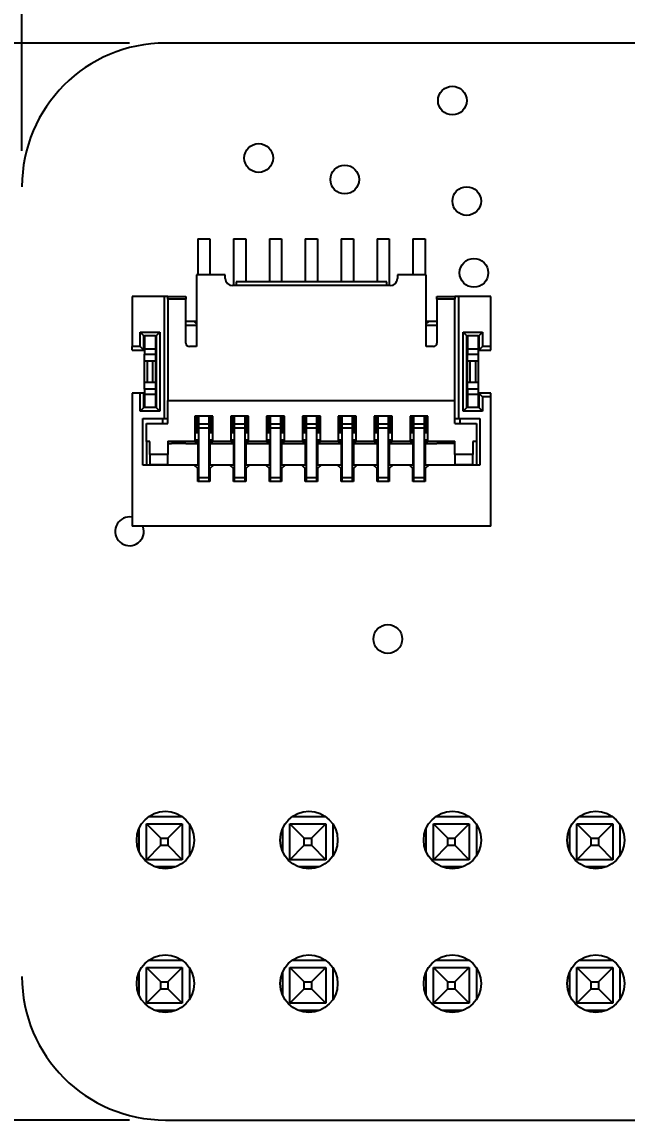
# Model space of a CAD drawing. Header units: millimetres. Extents: x 5 to 292, y 4 to 204.
# Drawn here: x 69.46 to 86.33, y 145.5 to 176.09 of the extents above; entities that cross this region are included whole.
import ezdxf

# ---------------------------------------------------------------- set-up
doc = ezdxf.new("R2010")
doc.units = ezdxf.units.MM
doc.layers.add('LAYER_1', color=179, linetype='Continuous')
doc.styles.add('SLDTEXTSTYLE0', font='TXT', dxfattribs={"width": 0.75})
doc.dimstyles.new('SLDDIMSTYLE1', dxfattribs={"dimtxt": 3.5, "dimasz": 3.302, "dimexe": 0, "dimexo": 0.0625, "dimgap": 0.875, "dimtad": 1, "dimlfac": 0.5, "dimrnd": 1e-09, "dimzin": 4, "dimdsep": 46, "dimtxsty": 'SLDTEXTSTYLE0', "dimsah": 1, "dimcen": 0.09, "dimadec": 0, "dimazin": 1, "dimtfac": 1, "dimtofl": 0, "dimtmove": 0, "dimatfit": 3, "dimfxl": 1, "dimfrac": 2, "dimtolj": 1, "dimtzin": 12, "dimarcsym": 0})
doc.dimstyles.new('SLDDIMSTYLE2', dxfattribs={"dimtxt": 3.5, "dimasz": 3.302, "dimexe": 0, "dimexo": 0.0625, "dimgap": 0.875, "dimtad": 1, "dimlfac": 0.5, "dimrnd": 1e-09, "dimzin": 12, "dimdsep": 46, "dimtxsty": 'SLDTEXTSTYLE0', "dimsah": 1, "dimcen": 0.09, "dimadec": 0, "dimazin": 3, "dimtfac": 1, "dimtofl": 0, "dimtmove": 0, "dimatfit": 3, "dimfxl": 1, "dimfrac": 2, "dimtolj": 1, "dimtzin": 12, "dimarcsym": 0})

# ---------------------------------------------------------------- blocks, each defined once
blk = doc.blocks.new('_D_1')
at = {"layer": 'LAYER_1'}
for p, q in [((69.459, 172.499), (69.459, 190.796)), ((112.459, 172.499), (112.459, 190.796)), ((69.459, 189.796), (112.459, 189.796))]:
    blk.add_line(p, q, dxfattribs=at)
for points in [[(69.459, 189.796), (72.761, 189.288), (72.761, 190.304)], [(112.459, 189.796), (109.157, 190.304), (109.157, 189.288)]]:
    blk.add_solid(points, dxfattribs=at)
at = {"layer": 'LAYER_1', "insert": (84.982, 194.307), "char_height": 3.5, "attachment_point": 1, "style": 'SLDTEXTSTYLE0'}
blk.add_mtext('21.50', dxfattribs=at)
blk = doc.blocks.new('_D_2')
at = {"layer": 'LAYER_1'}
for p, q in [((72.459, 175.499), (51.681, 175.499)), ((52.681, 175.499), (52.681, 145.499)), ((72.459, 145.499), (51.681, 145.499))]:
    blk.add_line(p, q, dxfattribs=at)
for points in [[(52.681, 175.499), (52.173, 172.197), (53.189, 172.197)], [(52.681, 145.499), (53.189, 148.801), (52.173, 148.801)]]:
    blk.add_solid(points, dxfattribs=at)
at = {"layer": 'LAYER_1', "insert": (48.169, 159.02), "char_height": 3.5, "attachment_point": 1, "rotation": 90, "style": 'SLDTEXTSTYLE0'}
blk.add_mtext('15', dxfattribs=at)

msp = doc.modelspace()

# ---------------------------------------------------------------- linework, layer by layer
at = {"color": 7, "linetype": 'Continuous', "lineweight": 25}
for p, q in [((108.459, 175.499), (73.459, 175.499)), ((74.359, 170.045), (74.359, 169.045)), ((74.359, 170.045), (74.699, 170.045)), ((74.699, 170.045), (74.699, 169.045)), ((75.359, 170.045), (75.359, 168.745)), ((75.359, 170.045), (75.699, 170.045)), ((75.699, 170.045), (75.699, 168.845)), ((76.359, 170.045), (76.359, 168.845)), ((76.359, 170.045), (76.699, 170.045)), ((76.699, 170.045), (76.699, 168.845)), ((77.359, 170.045), (77.359, 168.845)), ((77.359, 170.045), (77.699, 170.045)), ((77.699, 170.045), (77.699, 168.845)), ((78.359, 170.045), (78.359, 168.845)), ((78.359, 170.045), (78.699, 170.045)), ((78.699, 170.045), (78.699, 168.845)), ((79.359, 170.045), (79.359, 168.845)), ((79.359, 170.045), (79.699, 170.045)), ((79.699, 170.045), (79.699, 168.745)), ((80.359, 170.045), (80.359, 169.045)), ((80.359, 170.045), (80.699, 170.045)), ((80.699, 170.045), (80.699, 169.045)), ((74.329, 169.045), (74.329, 167.045)), ((75.129, 169.045), (74.329, 169.045)), ((75.129, 168.945), (75.129, 169.045)), ((79.929, 169.045), (79.929, 168.945)), ((80.729, 169.045), (79.929, 169.045)), ((80.729, 167.045), (80.729, 169.045)), ((79.729, 168.745), (75.329, 168.745)), ((79.629, 168.845), (75.429, 168.845)), ((75.429, 168.845), (75.429, 168.745)), ((79.629, 168.745), (79.629, 168.845)), ((73.429, 168.445), (72.529, 168.445)), ((72.529, 168.445), (72.529, 167.045)), ((73.429, 165.045), (73.429, 168.445)), ((73.529, 168.445), (73.429, 168.445)), ((73.529, 168.365), (73.529, 168.445)), ((73.529, 168.445), (74.029, 168.445)), ((73.529, 168.365), (73.529, 165.545)), ((74.029, 168.365), (73.529, 168.365)), ((74.029, 168.445), (74.029, 168.365)), ((74.029, 167.145), (74.029, 168.365)), ((81.029, 168.445), (81.529, 168.445)), ((81.029, 168.365), (81.029, 168.445)), ((81.029, 168.365), (81.029, 167.145)), ((81.529, 168.365), (81.029, 168.365)), ((81.629, 168.445), (81.529, 168.445)), ((81.529, 168.445), (81.529, 168.365)), ((81.529, 165.545), (81.529, 168.365)), ((81.629, 168.445), (81.629, 165.045)), ((82.529, 168.445), (81.629, 168.445)), ((82.529, 167.045), (82.529, 168.445)), ((74.329, 167.745), (74.029, 167.745)), ((74.029, 167.645), (74.329, 167.645)), ((74.329, 167.675), (74.259, 167.745)), ((81.029, 167.745), (80.729, 167.745)), ((80.729, 167.675), (80.799, 167.745)), ((80.729, 167.645), (81.029, 167.645)), ((72.759, 167.445), (73.299, 167.445)), ((72.759, 167.045), (72.759, 167.445)), ((72.859, 167.345), (72.759, 167.445)), ((72.859, 167.345), (72.879, 167.345)), ((72.859, 166.945), (72.859, 167.345)), ((72.879, 167.345), (72.879, 166.976)), ((73.179, 167.345), (72.879, 167.345)), ((73.179, 167.345), (73.199, 167.345)), ((73.179, 167.345), (73.179, 166.976)), ((73.299, 167.445), (73.199, 167.345)), ((73.199, 167.345), (73.199, 165.345)), ((73.299, 167.445), (73.299, 165.245)), ((81.759, 167.445), (82.299, 167.445)), ((81.759, 165.245), (81.759, 167.445)), ((81.759, 167.445), (81.859, 167.345)), ((81.859, 167.345), (81.879, 167.345)), ((81.859, 165.345), (81.859, 167.345)), ((81.879, 167.345), (81.879, 166.976)), ((82.179, 167.345), (81.879, 167.345)), ((82.179, 167.345), (82.199, 167.345)), ((82.179, 167.345), (82.179, 166.976)), ((82.299, 167.445), (82.199, 167.345)), ((82.199, 167.345), (82.199, 166.945)), ((82.299, 167.445), (82.299, 167.045)), ((72.759, 167.045), (72.529, 167.045)), ((72.529, 166.945), (72.529, 167.045)), ((72.859, 166.945), (72.759, 167.045)), ((72.879, 167.045), (72.859, 167.045)), ((73.199, 167.045), (73.179, 167.045)), ((74.329, 167.045), (74.129, 167.045)), ((80.929, 167.045), (80.729, 167.045)), ((81.879, 167.045), (81.859, 167.045)), ((82.199, 167.045), (82.179, 167.045)), ((82.299, 167.045), (82.199, 166.945)), ((82.529, 167.045), (82.299, 167.045)), ((82.529, 166.945), (82.529, 167.045)), ((72.529, 166.945), (72.859, 166.945)), ((72.859, 166.945), (72.879, 166.945)), ((72.879, 166.976), (72.879, 166.832)), ((73.179, 166.976), (72.879, 166.976)), ((72.879, 166.645), (72.879, 166.832)), ((72.879, 166.832), (73.179, 166.832)), ((73.179, 166.976), (73.179, 166.832)), ((73.179, 166.945), (73.199, 166.945)), ((73.179, 166.832), (73.179, 166.645)), ((81.859, 166.945), (81.879, 166.945)), ((81.879, 166.976), (81.879, 166.832)), ((82.179, 166.976), (81.879, 166.976)), ((81.879, 166.645), (81.879, 166.832)), ((81.879, 166.832), (82.179, 166.832)), ((82.179, 166.976), (82.179, 166.832)), ((82.179, 166.945), (82.199, 166.945)), ((82.179, 166.832), (82.179, 166.645)), ((82.199, 166.945), (82.529, 166.945)), ((72.879, 166.045), (72.879, 166.645)), ((72.879, 166.645), (72.959, 166.645)), ((72.959, 166.045), (72.959, 166.645)), ((72.959, 166.645), (73.109, 166.645)), ((73.109, 166.045), (73.109, 166.645)), ((73.109, 166.645), (73.179, 166.645)), ((73.179, 166.645), (73.179, 166.045)), ((81.879, 166.045), (81.879, 166.645)), ((81.879, 166.645), (81.959, 166.645)), ((81.959, 166.045), (81.959, 166.645)), ((81.959, 166.645), (82.109, 166.645)), ((82.109, 166.645), (82.179, 166.645)), ((82.109, 166.045), (82.109, 166.645)), ((82.179, 166.645), (82.179, 166.045)), ((72.879, 165.858), (72.879, 166.045)), ((72.959, 166.045), (72.879, 166.045)), ((72.879, 165.858), (72.879, 165.714)), ((73.179, 165.858), (72.879, 165.858)), ((73.109, 166.045), (72.959, 166.045)), ((73.179, 166.045), (73.109, 166.045)), ((73.179, 166.045), (73.179, 165.858)), ((73.179, 165.858), (73.179, 165.714)), ((81.879, 165.858), (81.879, 166.045)), ((81.959, 166.045), (81.879, 166.045)), ((81.879, 165.858), (81.879, 165.714)), ((82.179, 165.858), (81.879, 165.858)), ((82.109, 166.045), (81.959, 166.045)), ((82.179, 166.045), (82.109, 166.045)), ((82.179, 166.045), (82.179, 165.858)), ((82.179, 165.858), (82.179, 165.714)), ((72.529, 165.745), (72.529, 162.045)), ((72.759, 165.745), (72.529, 165.745)), ((72.759, 165.245), (72.759, 165.745)), ((72.859, 165.745), (72.759, 165.745)), ((72.879, 165.745), (72.859, 165.745)), ((72.859, 165.345), (72.859, 165.745)), ((72.879, 165.714), (72.879, 165.345)), ((73.179, 165.714), (72.879, 165.714)), ((73.199, 165.745), (73.179, 165.745)), ((73.179, 165.714), (73.179, 165.345)), ((73.529, 165.545), (81.529, 165.545)), ((73.529, 164.905), (73.529, 165.545)), ((81.529, 164.905), (81.529, 165.545)), ((81.879, 165.745), (81.859, 165.745)), ((81.879, 165.714), (81.879, 165.345)), ((82.179, 165.714), (81.879, 165.714)), ((82.199, 165.745), (82.179, 165.745)), ((82.179, 165.714), (82.179, 165.345)), ((82.299, 165.645), (82.199, 165.745)), ((82.529, 165.745), (82.199, 165.745)), ((82.199, 165.745), (82.199, 165.345)), ((82.299, 165.645), (82.299, 165.245)), ((82.529, 165.645), (82.299, 165.645)), ((82.529, 165.645), (82.529, 165.745)), ((82.529, 162.045), (82.529, 165.645)), ((72.759, 165.245), (72.859, 165.345)), ((73.299, 165.245), (72.759, 165.245)), ((72.879, 165.345), (72.859, 165.345)), ((73.179, 165.345), (72.879, 165.345)), ((73.199, 165.345), (73.179, 165.345)), ((73.299, 165.245), (73.199, 165.345)), ((81.759, 165.245), (81.859, 165.345)), ((82.299, 165.245), (81.759, 165.245)), ((81.879, 165.345), (81.859, 165.345)), ((82.179, 165.345), (81.879, 165.345)), ((82.199, 165.345), (82.179, 165.345)), ((82.299, 165.245), (82.199, 165.345)), ((72.829, 165.045), (73.429, 165.045)), ((72.829, 163.745), (72.829, 165.045)), ((72.929, 164.405), (72.929, 164.905)), ((72.929, 164.905), (73.529, 164.905)), ((73.389, 164.905), (73.389, 165.045)), ((73.429, 165.045), (73.529, 165.045)), ((74.779, 165.105), (74.279, 165.105)), ((74.279, 165.105), (74.279, 164.407)), ((74.279, 165.045), (74.329, 165.045)), ((74.329, 165.045), (74.329, 165.105)), ((74.329, 164.645), (74.329, 165.045)), ((74.359, 165.105), (74.359, 164.645)), ((74.379, 165.105), (74.379, 164.885)), ((74.379, 164.885), (74.379, 164.77)), ((74.679, 164.885), (74.379, 164.885)), ((74.679, 164.885), (74.679, 165.105)), ((74.679, 164.77), (74.679, 164.885)), ((74.699, 165.105), (74.699, 164.645)), ((74.729, 165.045), (74.729, 165.105)), ((74.729, 164.645), (74.729, 165.045)), ((74.779, 165.045), (74.729, 165.045)), ((74.779, 164.407), (74.779, 165.105)), ((75.779, 165.105), (75.279, 165.105)), ((75.279, 165.105), (75.279, 164.407)), ((75.279, 165.045), (75.329, 165.045)), ((75.329, 165.045), (75.329, 165.105)), ((75.329, 164.645), (75.329, 165.045)), ((75.359, 165.105), (75.359, 164.645)), ((75.379, 165.105), (75.379, 164.885)), ((75.379, 164.885), (75.379, 164.77)), ((75.679, 164.885), (75.379, 164.885)), ((75.679, 164.885), (75.679, 165.105)), ((75.679, 164.77), (75.679, 164.885)), ((75.699, 165.105), (75.699, 164.645)), ((75.729, 165.045), (75.729, 165.105)), ((75.729, 164.645), (75.729, 165.045)), ((75.779, 165.045), (75.729, 165.045)), ((75.779, 164.407), (75.779, 165.105)), ((76.779, 165.105), (76.279, 165.105)), ((76.279, 165.105), (76.279, 164.407)), ((76.279, 165.045), (76.329, 165.045)), ((76.329, 165.045), (76.329, 165.105)), ((76.329, 164.645), (76.329, 165.045)), ((76.359, 165.105), (76.359, 164.645)), ((76.379, 165.105), (76.379, 164.885)), ((76.379, 164.885), (76.379, 164.77)), ((76.679, 164.885), (76.379, 164.885)), ((76.679, 164.885), (76.679, 165.105)), ((76.679, 164.77), (76.679, 164.885)), ((76.699, 165.105), (76.699, 164.645)), ((76.729, 165.045), (76.729, 165.105)), ((76.729, 164.645), (76.729, 165.045)), ((76.779, 165.045), (76.729, 165.045)), ((76.779, 164.407), (76.779, 165.105)), ((77.779, 165.105), (77.279, 165.105)), ((77.279, 165.105), (77.279, 164.407)), ((77.279, 165.045), (77.329, 165.045)), ((77.329, 165.045), (77.329, 165.105)), ((77.329, 164.645), (77.329, 165.045)), ((77.359, 165.105), (77.359, 164.645)), ((77.379, 165.105), (77.379, 164.885)), ((77.379, 164.885), (77.379, 164.77)), ((77.679, 164.885), (77.379, 164.885)), ((77.679, 164.885), (77.679, 165.105)), ((77.679, 164.77), (77.679, 164.885)), ((77.699, 165.105), (77.699, 164.645)), ((77.729, 165.045), (77.729, 165.105)), ((77.729, 164.645), (77.729, 165.045)), ((77.779, 165.045), (77.729, 165.045)), ((77.779, 164.407), (77.779, 165.105)), ((78.779, 165.105), (78.279, 165.105)), ((78.279, 165.105), (78.279, 164.407)), ((78.279, 165.045), (78.329, 165.045)), ((78.329, 165.045), (78.329, 165.105)), ((78.329, 164.645), (78.329, 165.045)), ((78.359, 165.105), (78.359, 164.645)), ((78.379, 165.105), (78.379, 164.885)), ((78.379, 164.885), (78.379, 164.77)), ((78.679, 164.885), (78.379, 164.885)), ((78.679, 164.885), (78.679, 165.105)), ((78.679, 164.77), (78.679, 164.885)), ((78.699, 165.105), (78.699, 164.645)), ((78.729, 165.045), (78.729, 165.105)), ((78.729, 164.645), (78.729, 165.045)), ((78.779, 165.045), (78.729, 165.045)), ((78.779, 164.407), (78.779, 165.105)), ((79.779, 165.105), (79.279, 165.105)), ((79.279, 165.105), (79.279, 164.407)), ((79.279, 165.045), (79.329, 165.045)), ((79.329, 165.045), (79.329, 165.105)), ((79.329, 164.645), (79.329, 165.045)), ((79.359, 165.105), (79.359, 164.645)), ((79.379, 165.105), (79.379, 164.885)), ((79.379, 164.885), (79.379, 164.77)), ((79.679, 164.885), (79.379, 164.885)), ((79.679, 164.885), (79.679, 165.105)), ((79.679, 164.77), (79.679, 164.885)), ((79.699, 165.105), (79.699, 164.645)), ((79.729, 165.045), (79.729, 165.105)), ((79.729, 164.645), (79.729, 165.045)), ((79.779, 165.045), (79.729, 165.045)), ((79.779, 164.407), (79.779, 165.105)), ((80.779, 165.105), (80.279, 165.105)), ((80.279, 165.105), (80.279, 164.407)), ((80.279, 165.045), (80.329, 165.045)), ((80.329, 165.045), (80.329, 165.105)), ((80.329, 164.645), (80.329, 165.045)), ((80.359, 165.105), (80.359, 164.645)), ((80.379, 165.105), (80.379, 164.885)), ((80.379, 164.885), (80.379, 164.77)), ((80.679, 164.885), (80.379, 164.885)), ((80.679, 164.885), (80.679, 165.105)), ((80.679, 164.77), (80.679, 164.885)), ((80.699, 165.105), (80.699, 164.645)), ((80.729, 165.045), (80.729, 165.105)), ((80.729, 164.645), (80.729, 165.045)), ((80.779, 165.045), (80.729, 165.045)), ((80.779, 164.407), (80.779, 165.105)), ((81.529, 165.045), (81.629, 165.045)), ((81.529, 164.905), (82.129, 164.905)), ((81.629, 165.045), (82.229, 165.045)), ((81.669, 165.045), (81.669, 164.905)), ((82.129, 164.905), (82.129, 164.405)), ((82.229, 165.045), (82.229, 163.745)), ((74.329, 164.645), (74.279, 164.645)), ((74.379, 164.645), (74.329, 164.645)), ((74.679, 164.77), (74.379, 164.77)), ((74.379, 164.77), (74.379, 163.385)), ((74.679, 163.385), (74.679, 164.77)), ((74.729, 164.645), (74.679, 164.645)), ((74.779, 164.645), (74.729, 164.645)), ((75.329, 164.645), (75.279, 164.645)), ((75.379, 164.645), (75.329, 164.645)), ((75.679, 164.77), (75.379, 164.77)), ((75.379, 164.77), (75.379, 163.385)), ((75.679, 163.385), (75.679, 164.77)), ((75.729, 164.645), (75.679, 164.645)), ((75.779, 164.645), (75.729, 164.645)), ((76.329, 164.645), (76.279, 164.645)), ((76.379, 164.645), (76.329, 164.645)), ((76.679, 164.77), (76.379, 164.77)), ((76.379, 164.77), (76.379, 163.385)), ((76.679, 163.385), (76.679, 164.77)), ((76.729, 164.645), (76.679, 164.645)), ((76.779, 164.645), (76.729, 164.645)), ((77.329, 164.645), (77.279, 164.645)), ((77.379, 164.645), (77.329, 164.645)), ((77.679, 164.77), (77.379, 164.77)), ((77.379, 164.77), (77.379, 163.385)), ((77.679, 163.385), (77.679, 164.77)), ((77.729, 164.645), (77.679, 164.645)), ((77.779, 164.645), (77.729, 164.645)), ((78.329, 164.645), (78.279, 164.645)), ((78.379, 164.645), (78.329, 164.645)), ((78.679, 164.77), (78.379, 164.77)), ((78.379, 164.77), (78.379, 163.385)), ((78.679, 163.385), (78.679, 164.77)), ((78.729, 164.645), (78.679, 164.645)), ((78.779, 164.645), (78.729, 164.645)), ((79.329, 164.645), (79.279, 164.645)), ((79.379, 164.645), (79.329, 164.645)), ((79.679, 164.77), (79.379, 164.77)), ((79.379, 164.77), (79.379, 163.385)), ((79.679, 163.385), (79.679, 164.77)), ((79.729, 164.645), (79.679, 164.645)), ((79.779, 164.645), (79.729, 164.645)), ((80.329, 164.645), (80.279, 164.645)), ((80.379, 164.645), (80.329, 164.645)), ((80.679, 164.77), (80.379, 164.77)), ((80.379, 164.77), (80.379, 163.385)), ((80.679, 163.385), (80.679, 164.77)), ((80.729, 164.645), (80.679, 164.645)), ((80.779, 164.645), (80.729, 164.645)), ((73.029, 164.405), (72.929, 164.405)), ((72.929, 164.405), (72.929, 163.765)), ((73.029, 164.04), (73.029, 164.405)), ((73.529, 164.407), (74.279, 164.407)), ((73.529, 164.407), (73.529, 164.04)), ((73.529, 164.345), (73.629, 164.345)), ((74.029, 164.345), (73.629, 164.345)), ((74.029, 164.345), (74.379, 164.345)), ((74.279, 164.407), (74.279, 164.389)), ((74.379, 164.389), (74.279, 164.389)), ((74.359, 164.345), (74.359, 163.745)), ((74.779, 164.389), (74.679, 164.389)), ((74.679, 164.345), (75.379, 164.345)), ((74.699, 164.345), (74.699, 163.745)), ((74.779, 164.407), (75.279, 164.407)), ((74.779, 164.389), (74.779, 164.407)), ((75.279, 164.407), (75.279, 164.389)), ((75.379, 164.389), (75.279, 164.389)), ((75.359, 164.345), (75.359, 163.745)), ((75.779, 164.389), (75.679, 164.389)), ((75.679, 164.345), (76.379, 164.345)), ((75.699, 164.345), (75.699, 163.745)), ((75.779, 164.407), (76.279, 164.407)), ((75.779, 164.389), (75.779, 164.407)), ((76.279, 164.407), (76.279, 164.389)), ((76.379, 164.389), (76.279, 164.389)), ((76.359, 164.345), (76.359, 163.745)), ((76.779, 164.389), (76.679, 164.389)), ((76.679, 164.345), (77.379, 164.345)), ((76.699, 164.345), (76.699, 163.745)), ((76.779, 164.407), (77.279, 164.407)), ((76.779, 164.389), (76.779, 164.407)), ((77.279, 164.407), (77.279, 164.389)), ((77.379, 164.389), (77.279, 164.389)), ((77.359, 164.345), (77.359, 163.745)), ((77.779, 164.389), (77.679, 164.389)), ((77.679, 164.345), (78.379, 164.345)), ((77.699, 164.345), (77.699, 163.745)), ((77.779, 164.407), (78.279, 164.407)), ((77.779, 164.389), (77.779, 164.407)), ((78.279, 164.407), (78.279, 164.389)), ((78.379, 164.389), (78.279, 164.389)), ((78.359, 164.345), (78.359, 163.745)), ((78.779, 164.389), (78.679, 164.389)), ((78.679, 164.345), (79.379, 164.345)), ((78.699, 164.345), (78.699, 163.745)), ((78.779, 164.407), (79.279, 164.407)), ((78.779, 164.389), (78.779, 164.407)), ((79.279, 164.407), (79.279, 164.389)), ((79.379, 164.389), (79.279, 164.389)), ((79.359, 164.345), (79.359, 163.745)), ((79.779, 164.389), (79.679, 164.389)), ((79.679, 164.345), (80.379, 164.345)), ((79.699, 164.345), (79.699, 163.745)), ((79.779, 164.407), (80.279, 164.407)), ((79.779, 164.389), (79.779, 164.407)), ((80.279, 164.407), (80.279, 164.389)), ((80.379, 164.389), (80.279, 164.389)), ((80.359, 164.345), (80.359, 163.745)), ((80.779, 164.389), (80.679, 164.389)), ((80.679, 164.345), (81.029, 164.345)), ((80.699, 164.345), (80.699, 163.745)), ((80.779, 164.407), (81.529, 164.407)), ((80.779, 164.389), (80.779, 164.407)), ((81.429, 164.345), (81.029, 164.345)), ((81.529, 164.345), (81.429, 164.345)), ((81.529, 164.04), (81.529, 164.407)), ((82.129, 164.405), (82.029, 164.405)), ((82.029, 164.405), (82.029, 164.04)), ((82.129, 164.405), (82.129, 163.765)), ((73.529, 164.04), (73.029, 164.04)), ((73.029, 164.04), (73.029, 163.767)), ((82.029, 164.04), (81.529, 164.04)), ((74.259, 163.745), (72.829, 163.745)), ((73.029, 163.765), (73.529, 163.765)), ((73.389, 163.745), (73.389, 163.765)), ((74.359, 163.645), (74.259, 163.745)), ((74.379, 163.745), (74.259, 163.745)), ((74.799, 163.745), (74.679, 163.745)), ((74.799, 163.745), (74.699, 163.645)), ((75.259, 163.745), (74.799, 163.745)), ((75.359, 163.645), (75.259, 163.745)), ((75.379, 163.745), (75.259, 163.745)), ((75.799, 163.745), (75.679, 163.745)), ((75.799, 163.745), (75.699, 163.645)), ((76.259, 163.745), (75.799, 163.745)), ((76.359, 163.645), (76.259, 163.745)), ((76.379, 163.745), (76.259, 163.745)), ((76.799, 163.745), (76.679, 163.745)), ((76.799, 163.745), (76.699, 163.645)), ((77.259, 163.745), (76.799, 163.745)), ((77.359, 163.645), (77.259, 163.745)), ((77.379, 163.745), (77.259, 163.745)), ((77.799, 163.745), (77.679, 163.745)), ((77.799, 163.745), (77.699, 163.645)), ((78.259, 163.745), (77.799, 163.745)), ((78.359, 163.645), (78.259, 163.745)), ((78.379, 163.745), (78.259, 163.745)), ((78.799, 163.745), (78.679, 163.745)), ((78.799, 163.745), (78.699, 163.645)), ((79.259, 163.745), (78.799, 163.745)), ((79.359, 163.645), (79.259, 163.745)), ((79.379, 163.745), (79.259, 163.745)), ((79.799, 163.745), (79.679, 163.745)), ((79.799, 163.745), (79.699, 163.645)), ((80.259, 163.745), (79.799, 163.745)), ((80.359, 163.645), (80.259, 163.745)), ((80.379, 163.745), (80.259, 163.745)), ((80.799, 163.745), (80.679, 163.745)), ((80.799, 163.745), (80.699, 163.645)), ((82.229, 163.745), (80.799, 163.745)), ((81.529, 163.765), (82.029, 163.765)), ((81.669, 163.765), (81.669, 163.745)), ((74.359, 163.285), (74.359, 163.645)), ((74.359, 163.645), (74.379, 163.645)), ((74.679, 163.385), (74.379, 163.385)), ((74.379, 163.385), (74.379, 163.285)), ((74.679, 163.645), (74.699, 163.645)), ((74.679, 163.285), (74.679, 163.385)), ((74.699, 163.645), (74.699, 163.285)), ((75.359, 163.285), (75.359, 163.645)), ((75.359, 163.645), (75.379, 163.645)), ((75.679, 163.385), (75.379, 163.385)), ((75.379, 163.385), (75.379, 163.285)), ((75.679, 163.645), (75.699, 163.645)), ((75.679, 163.285), (75.679, 163.385)), ((75.699, 163.645), (75.699, 163.285)), ((76.359, 163.285), (76.359, 163.645)), ((76.359, 163.645), (76.379, 163.645)), ((76.679, 163.385), (76.379, 163.385)), ((76.379, 163.385), (76.379, 163.285)), ((76.679, 163.645), (76.699, 163.645)), ((76.679, 163.285), (76.679, 163.385)), ((76.699, 163.645), (76.699, 163.285)), ((77.359, 163.285), (77.359, 163.645)), ((77.359, 163.645), (77.379, 163.645)), ((77.679, 163.385), (77.379, 163.385)), ((77.379, 163.385), (77.379, 163.285)), ((77.679, 163.645), (77.699, 163.645)), ((77.679, 163.285), (77.679, 163.385)), ((77.699, 163.645), (77.699, 163.285)), ((78.359, 163.285), (78.359, 163.645)), ((78.359, 163.645), (78.379, 163.645)), ((78.679, 163.385), (78.379, 163.385)), ((78.379, 163.385), (78.379, 163.285)), ((78.679, 163.645), (78.699, 163.645)), ((78.679, 163.285), (78.679, 163.385)), ((78.699, 163.645), (78.699, 163.285)), ((79.359, 163.285), (79.359, 163.645)), ((79.359, 163.645), (79.379, 163.645)), ((79.679, 163.385), (79.379, 163.385)), ((79.379, 163.385), (79.379, 163.285)), ((79.679, 163.645), (79.699, 163.645)), ((79.679, 163.285), (79.679, 163.385)), ((79.699, 163.645), (79.699, 163.285)), ((80.359, 163.285), (80.359, 163.645)), ((80.359, 163.645), (80.379, 163.645)), ((80.679, 163.385), (80.379, 163.385)), ((80.379, 163.385), (80.379, 163.285)), ((80.679, 163.645), (80.699, 163.645)), ((80.679, 163.285), (80.679, 163.385)), ((80.699, 163.645), (80.699, 163.285)), ((74.699, 163.285), (74.359, 163.285)), ((75.699, 163.285), (75.359, 163.285)), ((76.699, 163.285), (76.359, 163.285)), ((77.699, 163.285), (77.359, 163.285)), ((78.699, 163.285), (78.359, 163.285)), ((79.699, 163.285), (79.359, 163.285)), ((80.699, 163.285), (80.359, 163.285)), ((82.529, 162.045), (72.529, 162.045)), ((72.996, 153.952), (73.922, 153.952)), ((76.996, 153.952), (77.922, 153.952)), ((80.996, 153.952), (81.922, 153.952)), ((84.996, 153.952), (85.922, 153.952)), ((72.73, 152.971), (72.73, 153.627)), ((72.93, 153.752), (73.33, 153.352)), ((72.93, 152.752), (72.93, 153.752)), ((72.93, 153.752), (73.93, 153.752)), ((73.53, 153.352), (73.93, 153.752)), ((73.93, 153.752), (73.93, 152.752)), ((74.13, 153.736), (74.13, 152.862)), ((76.73, 152.971), (76.73, 153.627)), ((76.93, 153.752), (77.33, 153.352)), ((76.93, 153.752), (77.93, 153.752)), ((76.93, 152.752), (76.93, 153.752)), ((77.53, 153.352), (77.93, 153.752)), ((77.93, 153.752), (77.93, 152.752)), ((78.13, 153.736), (78.13, 152.862)), ((80.73, 152.971), (80.73, 153.627)), ((80.93, 153.752), (81.33, 153.352)), ((80.93, 152.752), (80.93, 153.752)), ((80.93, 153.752), (81.93, 153.752)), ((81.53, 153.352), (81.93, 153.752)), ((81.93, 153.752), (81.93, 152.752)), ((82.13, 153.736), (82.13, 152.862)), ((84.73, 152.971), (84.73, 153.627)), ((84.93, 153.752), (85.33, 153.352)), ((84.93, 152.752), (84.93, 153.752)), ((84.93, 153.752), (85.93, 153.752)), ((85.53, 153.352), (85.93, 153.752)), ((85.93, 153.752), (85.93, 152.752)), ((86.13, 153.736), (86.13, 152.862)), ((73.33, 153.152), (73.33, 153.352)), ((73.33, 153.352), (73.53, 153.352)), ((73.53, 153.352), (73.53, 153.152)), ((77.33, 153.352), (77.53, 153.352)), ((77.33, 153.152), (77.33, 153.352)), ((77.53, 153.352), (77.53, 153.152)), ((81.33, 153.152), (81.33, 153.352)), ((81.33, 153.352), (81.53, 153.352)), ((81.53, 153.352), (81.53, 153.152)), ((85.33, 153.152), (85.33, 153.352)), ((85.33, 153.352), (85.53, 153.352)), ((85.53, 153.352), (85.53, 153.152)), ((72.93, 152.752), (73.33, 153.152)), ((73.33, 153.152), (73.53, 153.152)), ((73.53, 153.152), (73.93, 152.752)), ((76.93, 152.752), (77.33, 153.152)), ((77.33, 153.152), (77.53, 153.152)), ((77.53, 153.152), (77.93, 152.752)), ((80.93, 152.752), (81.33, 153.152)), ((81.33, 153.152), (81.53, 153.152)), ((81.53, 153.152), (81.93, 152.752)), ((84.93, 152.752), (85.33, 153.152)), ((85.33, 153.152), (85.53, 153.152)), ((85.53, 153.152), (85.93, 152.752)), ((73.93, 152.752), (72.93, 152.752)), ((77.93, 152.752), (76.93, 152.752)), ((81.93, 152.752), (80.93, 152.752)), ((85.93, 152.752), (84.93, 152.752)), ((73.744, 152.552), (73.174, 152.552)), ((77.744, 152.552), (77.174, 152.552)), ((81.744, 152.552), (81.174, 152.552)), ((85.744, 152.552), (85.174, 152.552)), ((72.996, 149.952), (73.922, 149.952)), ((76.996, 149.952), (77.922, 149.952)), ((80.996, 149.952), (81.922, 149.952)), ((84.996, 149.952), (85.922, 149.952)), ((72.73, 148.971), (72.73, 149.627)), ((72.93, 149.752), (73.33, 149.352)), ((72.93, 149.752), (73.93, 149.752)), ((72.93, 148.752), (72.93, 149.752)), ((73.53, 149.352), (73.93, 149.752)), ((73.93, 149.752), (73.93, 148.752)), ((74.13, 149.736), (74.13, 148.862)), ((76.73, 148.971), (76.73, 149.627)), ((76.93, 149.752), (77.33, 149.352)), ((76.93, 148.752), (76.93, 149.752)), ((76.93, 149.752), (77.93, 149.752)), ((77.53, 149.352), (77.93, 149.752)), ((77.93, 149.752), (77.93, 148.752)), ((78.13, 149.736), (78.13, 148.862)), ((80.73, 148.971), (80.73, 149.627)), ((80.93, 149.752), (81.33, 149.352)), ((80.93, 148.752), (80.93, 149.752)), ((80.93, 149.752), (81.93, 149.752)), ((81.53, 149.352), (81.93, 149.752)), ((81.93, 149.752), (81.93, 148.752)), ((82.13, 149.736), (82.13, 148.862)), ((84.73, 148.971), (84.73, 149.627)), ((84.93, 149.752), (85.33, 149.352)), ((84.93, 149.752), (85.93, 149.752)), ((84.93, 148.752), (84.93, 149.752)), ((85.53, 149.352), (85.93, 149.752)), ((85.93, 149.752), (85.93, 148.752)), ((86.13, 149.736), (86.13, 148.862)), ((73.33, 149.352), (73.53, 149.352)), ((73.33, 149.152), (73.33, 149.352)), ((73.53, 149.352), (73.53, 149.152)), ((77.33, 149.152), (77.33, 149.352)), ((77.33, 149.352), (77.53, 149.352)), ((77.53, 149.352), (77.53, 149.152)), ((81.33, 149.152), (81.33, 149.352)), ((81.33, 149.352), (81.53, 149.352)), ((81.53, 149.352), (81.53, 149.152)), ((85.33, 149.352), (85.53, 149.352)), ((85.33, 149.152), (85.33, 149.352)), ((85.53, 149.352), (85.53, 149.152)), ((72.93, 148.752), (73.33, 149.152)), ((73.33, 149.152), (73.53, 149.152)), ((73.53, 149.152), (73.93, 148.752)), ((76.93, 148.752), (77.33, 149.152)), ((77.33, 149.152), (77.53, 149.152)), ((77.53, 149.152), (77.93, 148.752)), ((80.93, 148.752), (81.33, 149.152)), ((81.33, 149.152), (81.53, 149.152)), ((81.53, 149.152), (81.93, 148.752)), ((84.93, 148.752), (85.33, 149.152)), ((85.33, 149.152), (85.53, 149.152)), ((85.53, 149.152), (85.93, 148.752)), ((73.93, 148.752), (72.93, 148.752)), ((77.93, 148.752), (76.93, 148.752)), ((81.93, 148.752), (80.93, 148.752)), ((85.93, 148.752), (84.93, 148.752)), ((73.744, 148.552), (73.174, 148.552)), ((77.744, 148.552), (77.174, 148.552)), ((81.744, 148.552), (81.174, 148.552)), ((85.744, 148.552), (85.174, 148.552)), ((73.459, 145.499), (108.459, 145.499))]:
    msp.add_line(p, q, dxfattribs=at)
at = {"color": 8, "linetype": 'Continuous', "lineweight": 25}
for p, q in [((74.279, 164.445), (74.379, 164.445)), ((74.679, 164.445), (74.779, 164.445)), ((75.279, 164.445), (75.379, 164.445)), ((75.679, 164.445), (75.779, 164.445)), ((76.279, 164.445), (76.379, 164.445)), ((76.679, 164.445), (76.779, 164.445)), ((77.279, 164.445), (77.379, 164.445)), ((77.679, 164.445), (77.779, 164.445)), ((78.279, 164.445), (78.379, 164.445)), ((78.679, 164.445), (78.779, 164.445)), ((79.279, 164.445), (79.379, 164.445)), ((79.679, 164.445), (79.779, 164.445)), ((80.279, 164.445), (80.379, 164.445)), ((80.679, 164.445), (80.779, 164.445))]:
    msp.add_line(p, q, dxfattribs=at)
at = {"color": 7, "linetype": 'Continuous', "lineweight": 25, "flags": 128}
msp.add_lwpolyline([(72.859, 161.899), (72.84, 162.023), (72.832, 162.045)], dxfattribs=at)
at = {"color": 7, "linetype": 'Continuous', "lineweight": 25}
for centre, radius in [((81.459, 173.899), 0.4), ((76.059, 172.299), 0.4), ((78.459, 171.699), 0.4), ((81.859, 171.099), 0.4), ((82.059, 169.099), 0.4), ((79.659, 158.899), 0.4), ((73.459, 153.299), 0.8), ((77.459, 153.299), 0.8), ((81.459, 153.299), 0.8), ((85.459, 153.299), 0.8), ((73.459, 149.299), 0.8), ((77.459, 149.299), 0.8), ((81.459, 149.299), 0.8), ((85.459, 149.299), 0.8)]:
    msp.add_circle(centre, radius, dxfattribs=at)
for centre, radius, start, end in [((73.459, 171.499), 4, 90, 180), ((75.329, 168.945), 0.2, 180, 270), ((79.729, 168.945), 0.2, 270, 0), ((74.129, 167.145), 0.1, 180, 270), ((80.929, 167.145), 0.1, 270, 0), ((72.459, 161.899), 0.4, 80.0128, 0), ((73.459, 149.499), 4, 180, 270)]:
    msp.add_arc(centre, radius, start, end, dxfattribs=at)
for points, knots in [([(73.529, 163.765), (73.529, 163.769), (73.529, 163.776), (73.529, 163.832), (73.529, 163.918), (73.529, 164), (73.529, 164.04)], [0, 0, 0, 0, 0.25, 0.499998, 0.749998, 1, 1, 1, 1]), ([(81.529, 164.04), (81.529, 164), (81.529, 163.918), (81.529, 163.832), (81.529, 163.776), (81.529, 163.769), (81.529, 163.765)], [0, 0, 0, 0, 0.250002, 0.500002, 0.75, 1, 1, 1, 1]), ([(82.029, 163.767), (82.029, 163.774), (82.029, 163.788), (82.029, 163.846), (82.029, 163.928), (82.029, 164.003), (82.029, 164.04)], [0, 0, 0, 0, 0.25, 0.5, 0.749999, 1, 1, 1, 1])]:
    msp.add_open_spline(points, degree=3, knots=knots, dxfattribs=at)

# ---------------------------------------------------------------- dimensions: what is measured, and where the dimension line sits
at = {"layer": 'LAYER_1'}
dim = msp.add_linear_dim(base=(112.459, 189.796), p1=(69.459, 171.499), p2=(112.459, 171.499), dimstyle='SLDDIMSTYLE1', dxfattribs=at)
dim.commit()
dim.dimension.update_dxf_attribs({"geometry": '_D_1', "text_midpoint": (90.801, 189.796), "dimtype": 160})
dim = msp.add_linear_dim(base=(52.681, 145.499), p1=(73.459, 175.499), p2=(73.459, 145.499), angle=90, dimstyle='SLDDIMSTYLE2', dxfattribs=at)
dim.commit()
dim.dimension.update_dxf_attribs({"geometry": '_D_2', "text_midpoint": (52.681, 161.606), "dimtype": 160})

doc.saveas('drawing.dxf')
